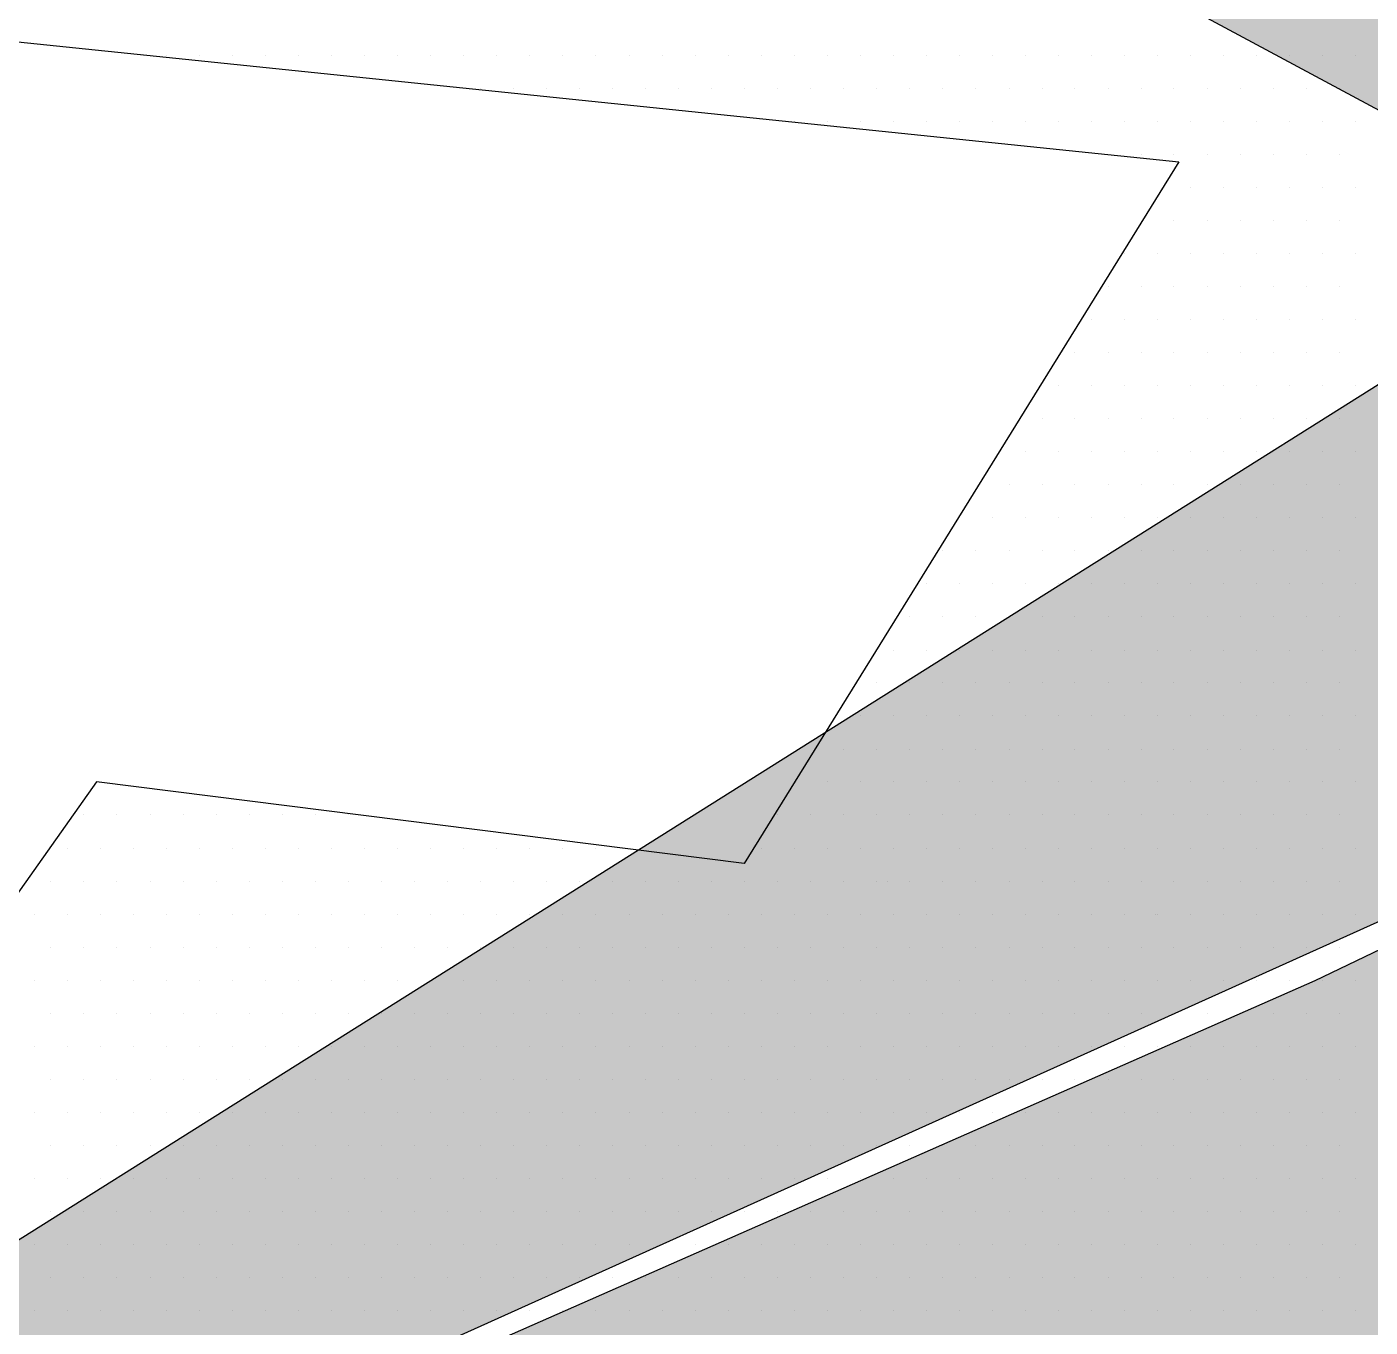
# Model space of a CAD drawing. Header units: metres. Extents: x 9606 to 9900, y 4805 to 4952.
# Drawn here: x 9831.277 to 9831.7246, y 4845.7282 to 4846.1614 of the extents above; entities that cross this region are included whole.
import ezdxf

# ---------------------------------------------------------------- set-up
doc = ezdxf.new("R2010")
doc.units = ezdxf.units.M
doc.header["$LTSCALE"] = 2
doc.linetypes.add('CACHEX2', pattern=[0.75, 0.5, -0.25])
for name, color, linetype in [('CARTOUCHE', 7, 'Continuous'), ('LOGO', 4, 'Continuous'), ('rosace', 7, 'Continuous')]:
    doc.layers.add(name, color=color, linetype=linetype)

# ---------------------------------------------------------------- blocks, each defined once
blk = doc.blocks.new('A$C715108E3')
at = {"layer": 'LOGO', "color": 131}
for p, q in [((-16.4961, -11.7722), (-16.4961, -11.7722)), ((-16.4416, -11.7722), (-16.4416, -11.7722)), ((-16.3496, -11.7722), (-16.3496, -11.7722)), ((-16.2577, -11.7722), (-16.2577, -11.7722)), ((-16.1666, -11.7722), (-16.1666, -11.7722)), ((-16.0744, -11.7722), (-16.0744, -11.7722)), ((-15.9828, -11.7722), (-15.9828, -11.7722)), ((-15.8915, -11.7722), (-15.8915, -11.7722)), ((-15.7995, -11.7722), (-15.7995, -11.7722)), ((-15.7075, -11.7722), (-15.7075, -11.7722)), ((-15.6162, -11.7722), (-15.6162, -11.7722)), ((-15.5246, -11.7722), (-15.5246, -11.7722)), ((-15.4325, -11.7722), (-15.4325, -11.7722)), ((-15.3409, -11.7722), (-15.3409, -11.7722)), ((-15.2491, -11.7722), (-15.2491, -11.7722)), ((-15.1572, -11.7722), (-15.1572, -11.7722)), ((-15.0652, -11.7722), (-15.0652, -11.7722)), ((-14.9739, -11.7722), (-14.9739, -11.7722)), ((-14.8819, -11.7722), (-14.8819, -11.7722)), ((-14.7903, -11.7722), (-14.7903, -11.7722)), ((-14.6988, -11.7722), (-14.6988, -11.7722)), ((-14.607, -11.7722), (-14.607, -11.7722)), ((-14.515, -11.7722), (-14.515, -11.7722)), ((-14.4237, -11.7722), (-14.4237, -11.7722)), ((-14.3319, -11.7722), (-14.3319, -11.7722)), ((-14.2398, -11.7722), (-14.2398, -11.7722)), ((-14.1478, -11.7722), (-14.1478, -11.7722)), ((-14.0567, -11.7722), (-14.0567, -11.7722)), ((-13.9649, -11.7722), (-13.9649, -11.7722)), ((-13.8729, -11.7722), (-13.8729, -11.7722)), ((-13.7816, -11.7722), (-13.7816, -11.7722)), ((-13.6896, -11.7722), (-13.6896, -11.7722)), ((-13.5976, -11.7722), (-13.5976, -11.7722)), ((-13.5063, -11.7722), (-13.5063, -11.7722)), ((-13.4143, -11.7722), (-13.4143, -11.7722)), ((-13.3223, -11.7722), (-13.3223, -11.7722)), ((-13.231, -11.7722), (-13.231, -11.7722)), ((-13.1392, -11.7722), (-13.1392, -11.7722)), ((-15.6087, -11.8636), (-15.6087, -11.8636)), ((-15.5699, -11.8636), (-15.5699, -11.8636)), ((-15.4786, -11.8636), (-15.4786, -11.8636)), ((-15.3866, -11.8636), (-15.3866, -11.8636)), ((-15.2948, -11.8636), (-15.2948, -11.8636)), ((-15.203, -11.8636), (-15.203, -11.8636)), ((-15.1117, -11.8636), (-15.1117, -11.8636)), ((-15.0197, -11.8636), (-15.0197, -11.8636)), ((-14.9278, -11.8636), (-14.9278, -11.8636)), ((-14.8364, -11.8636), (-14.8364, -11.8636)), ((-14.7445, -11.8636), (-14.7445, -11.8636)), ((-14.6527, -11.8636), (-14.6527, -11.8636)), ((-14.5613, -11.8636), (-14.5613, -11.8636)), ((-14.4694, -11.8636), (-14.4694, -11.8636)), ((-14.3774, -11.8636), (-14.3774, -11.8636)), ((-14.2861, -11.8636), (-14.2861, -11.8636)), ((-14.1941, -11.8636), (-14.1941, -11.8636)), ((-14.1021, -11.8636), (-14.1021, -11.8636)), ((-14.0103, -11.8636), (-14.0103, -11.8636)), ((-13.9192, -11.8636), (-13.9192, -11.8636)), ((-13.827, -11.8636), (-13.827, -11.8636)), ((-13.7351, -11.8636), (-13.7351, -11.8636)), ((-13.6441, -11.8636), (-13.6441, -11.8636)), ((-13.552, -11.8636), (-13.552, -11.8636)), ((-13.46, -11.8636), (-13.46, -11.8636)), ((-13.3687, -11.8636), (-13.3687, -11.8636)), ((-13.2767, -11.8636), (-13.2767, -11.8636)), ((-13.1851, -11.8636), (-13.1851, -11.8636)), ((-14.7211, -11.9551), (-14.7211, -11.9551)), ((-14.6988, -11.9551), (-14.6988, -11.9551)), ((-14.607, -11.9551), (-14.607, -11.9551)), ((-14.515, -11.9551), (-14.515, -11.9551)), ((-14.4237, -11.9551), (-14.4237, -11.9551)), ((-14.3319, -11.9551), (-14.3319, -11.9551)), ((-14.2398, -11.9551), (-14.2398, -11.9551)), ((-14.1478, -11.9551), (-14.1478, -11.9551)), ((-14.0567, -11.9551), (-14.0567, -11.9551)), ((-13.9649, -11.9551), (-13.9649, -11.9551)), ((-13.8729, -11.9551), (-13.8729, -11.9551)), ((-13.7816, -11.9551), (-13.7816, -11.9551)), ((-13.6896, -11.9551), (-13.6896, -11.9551)), ((-13.5976, -11.9551), (-13.5976, -11.9551)), ((-13.5063, -11.9551), (-13.5063, -11.9551)), ((-13.4143, -11.9551), (-13.4143, -11.9551)), ((-13.3223, -11.9551), (-13.3223, -11.9551)), ((-13.231, -11.9551), (-13.231, -11.9551)), ((-13.1392, -11.9551), (-13.1392, -11.9551)), ((-13.8341, -12.0473), (-13.8341, -12.0473)), ((-13.827, -12.0473), (-13.827, -12.0473)), ((-13.7351, -12.0473), (-13.7351, -12.0473)), ((-13.6441, -12.0473), (-13.6441, -12.0473)), ((-13.552, -12.0473), (-13.552, -12.0473)), ((-13.46, -12.0473), (-13.46, -12.0473)), ((-13.3687, -12.0473), (-13.3687, -12.0473)), ((-13.2767, -12.0473), (-13.2767, -12.0473)), ((-13.1851, -12.0473), (-13.1851, -12.0473)), ((-13.6742, -12.1388), (-13.6742, -12.1388)), ((-13.5976, -12.1388), (-13.5976, -12.1388)), ((-13.5063, -12.1388), (-13.5063, -12.1388)), ((-13.4143, -12.1388), (-13.4143, -12.1388)), ((-13.3223, -12.1388), (-13.3223, -12.1388)), ((-13.231, -12.1388), (-13.231, -12.1388)), ((-13.1392, -12.1388), (-13.1392, -12.1388)), ((-13.7308, -12.23), (-13.7308, -12.23)), ((-13.6441, -12.23), (-13.6441, -12.23)), ((-13.552, -12.23), (-13.552, -12.23)), ((-13.46, -12.23), (-13.46, -12.23)), ((-13.3687, -12.23), (-13.3687, -12.23)), ((-13.2767, -12.23), (-13.2767, -12.23)), ((-13.1851, -12.23), (-13.1851, -12.23)), ((-13.788, -12.3224), (-13.788, -12.3224)), ((-13.7816, -12.3224), (-13.7816, -12.3224)), ((-13.6896, -12.3224), (-13.6896, -12.3224)), ((-13.5976, -12.3224), (-13.5976, -12.3224)), ((-13.5063, -12.3224), (-13.5063, -12.3224)), ((-13.4143, -12.3224), (-13.4143, -12.3224)), ((-13.3223, -12.3224), (-13.3223, -12.3224)), ((-13.231, -12.3224), (-13.231, -12.3224)), ((-13.1392, -12.3224), (-13.1392, -12.3224)), ((-13.8446, -12.4139), (-13.8446, -12.4139)), ((-13.827, -12.4139), (-13.827, -12.4139)), ((-13.7351, -12.4139), (-13.7351, -12.4139)), ((-13.6441, -12.4139), (-13.6441, -12.4139)), ((-13.552, -12.4139), (-13.552, -12.4139)), ((-13.46, -12.4139), (-13.46, -12.4139)), ((-13.3687, -12.4139), (-13.3687, -12.4139)), ((-13.2767, -12.4139), (-13.2767, -12.4139)), ((-13.1851, -12.4139), (-13.1851, -12.4139)), ((-13.9016, -12.5053), (-13.9016, -12.5053)), ((-13.8729, -12.5053), (-13.8729, -12.5053)), ((-13.7816, -12.5053), (-13.7816, -12.5053)), ((-13.6896, -12.5053), (-13.6896, -12.5053)), ((-13.5976, -12.5053), (-13.5976, -12.5053)), ((-13.5063, -12.5053), (-13.5063, -12.5053)), ((-13.4143, -12.5053), (-13.4143, -12.5053)), ((-13.3223, -12.5053), (-13.3223, -12.5053)), ((-13.231, -12.5053), (-13.231, -12.5053)), ((-13.1392, -12.5053), (-13.1392, -12.5053)), ((-13.9582, -12.5977), (-13.9582, -12.5977)), ((-13.9192, -12.5977), (-13.9192, -12.5977)), ((-13.827, -12.5977), (-13.827, -12.5977)), ((-13.7351, -12.5977), (-13.7351, -12.5977)), ((-13.6441, -12.5977), (-13.6441, -12.5977)), ((-13.552, -12.5977), (-13.552, -12.5977)), ((-13.46, -12.5977), (-13.46, -12.5977)), ((-13.3687, -12.5977), (-13.3687, -12.5977)), ((-13.2767, -12.5977), (-13.2767, -12.5977)), ((-13.1851, -12.5977), (-13.1851, -12.5977)), ((-14.0153, -12.6892), (-14.0153, -12.6892)), ((-13.9649, -12.6892), (-13.9649, -12.6892)), ((-13.8729, -12.6892), (-13.8729, -12.6892)), ((-13.7816, -12.6892), (-13.7816, -12.6892)), ((-13.6896, -12.6892), (-13.6896, -12.6892)), ((-13.5976, -12.6892), (-13.5976, -12.6892)), ((-13.5063, -12.6892), (-13.5063, -12.6892)), ((-13.4143, -12.6892), (-13.4143, -12.6892)), ((-13.3223, -12.6892), (-13.3223, -12.6892)), ((-13.231, -12.6892), (-13.231, -12.6892)), ((-13.1392, -12.6892), (-13.1392, -12.6892)), ((-14.0717, -12.7805), (-14.0717, -12.7805)), ((-14.0103, -12.7805), (-14.0103, -12.7805)), ((-13.9192, -12.7805), (-13.9192, -12.7805)), ((-13.827, -12.7805), (-13.827, -12.7805)), ((-13.7351, -12.7805), (-13.7351, -12.7805)), ((-13.6441, -12.7805), (-13.6441, -12.7805)), ((-13.552, -12.7805), (-13.552, -12.7805)), ((-13.46, -12.7805), (-13.46, -12.7805)), ((-13.3687, -12.7805), (-13.3687, -12.7805)), ((-13.2767, -12.7805), (-13.2767, -12.7805)), ((-13.1851, -12.7805), (-13.1851, -12.7805)), ((-14.1291, -12.8729), (-14.1291, -12.8729)), ((-14.0567, -12.8729), (-14.0567, -12.8729)), ((-13.9649, -12.8729), (-13.9649, -12.8729)), ((-13.8729, -12.8729), (-13.8729, -12.8729)), ((-13.7816, -12.8729), (-13.7816, -12.8729)), ((-13.6896, -12.8729), (-13.6896, -12.8729)), ((-13.5976, -12.8729), (-13.5976, -12.8729)), ((-13.5063, -12.8729), (-13.5063, -12.8729)), ((-13.4143, -12.8729), (-13.4143, -12.8729)), ((-13.3223, -12.8729), (-13.3223, -12.8729)), ((-13.231, -12.8729), (-13.231, -12.8729)), ((-13.1392, -12.8729), (-13.1392, -12.8729)), ((-14.1855, -12.9639), (-14.1855, -12.9639)), ((-14.1021, -12.9639), (-14.1021, -12.9639)), ((-14.0103, -12.9639), (-14.0103, -12.9639)), ((-13.9192, -12.9639), (-13.9192, -12.9639)), ((-13.827, -12.9639), (-13.827, -12.9639)), ((-13.7351, -12.9639), (-13.7351, -12.9639)), ((-13.6441, -12.9639), (-13.6441, -12.9639)), ((-13.552, -12.9639), (-13.552, -12.9639)), ((-13.46, -12.9639), (-13.46, -12.9639)), ((-13.3687, -12.9639), (-13.3687, -12.9639)), ((-13.2767, -12.9639), (-13.2767, -12.9639)), ((-13.1851, -12.9639), (-13.1851, -12.9639)), ((-14.2427, -13.0556), (-14.2427, -13.0556)), ((-14.2398, -13.0556), (-14.2398, -13.0556)), ((-14.1478, -13.0556), (-14.1478, -13.0556)), ((-14.0567, -13.0556), (-14.0567, -13.0556)), ((-13.9649, -13.0556), (-13.9649, -13.0556)), ((-13.8729, -13.0556), (-13.8729, -13.0556)), ((-13.7816, -13.0556), (-13.7816, -13.0556)), ((-13.6896, -13.0556), (-13.6896, -13.0556)), ((-13.5976, -13.0556), (-13.5976, -13.0556)), ((-13.5063, -13.0556), (-13.5063, -13.0556)), ((-13.4143, -13.0556), (-13.4143, -13.0556)), ((-13.3223, -13.0556), (-13.3223, -13.0556)), ((-13.231, -13.0556), (-13.231, -13.0556)), ((-13.1392, -13.0556), (-13.1392, -13.0556)), ((-14.2996, -13.1478), (-14.2996, -13.1478)), ((-14.2861, -13.1478), (-14.2861, -13.1478)), ((-14.1941, -13.1478), (-14.1941, -13.1478)), ((-14.1021, -13.1478), (-14.1021, -13.1478)), ((-14.0103, -13.1478), (-14.0103, -13.1478)), ((-13.9192, -13.1478), (-13.9192, -13.1478)), ((-13.827, -13.1478), (-13.827, -13.1478)), ((-13.7351, -13.1478), (-13.7351, -13.1478)), ((-13.6441, -13.1478), (-13.6441, -13.1478)), ((-13.552, -13.1478), (-13.552, -13.1478)), ((-13.46, -13.1478), (-13.46, -13.1478)), ((-13.3687, -13.1478), (-13.3687, -13.1478)), ((-13.2767, -13.1478), (-13.2767, -13.1478)), ((-13.1851, -13.1478), (-13.1851, -13.1478)), ((-14.3562, -13.2392), (-14.3562, -13.2392)), ((-14.3319, -13.2392), (-14.3319, -13.2392)), ((-14.2398, -13.2392), (-14.2398, -13.2392)), ((-14.1478, -13.2392), (-14.1478, -13.2392)), ((-14.0567, -13.2392), (-14.0567, -13.2392)), ((-13.9649, -13.2392), (-13.9649, -13.2392)), ((-13.8729, -13.2392), (-13.8729, -13.2392)), ((-13.7816, -13.2392), (-13.7816, -13.2392)), ((-13.6896, -13.2392), (-13.6896, -13.2392)), ((-13.5976, -13.2392), (-13.5976, -13.2392)), ((-13.5063, -13.2392), (-13.5063, -13.2392)), ((-13.4143, -13.2392), (-13.4143, -13.2392)), ((-13.3223, -13.2392), (-13.3223, -13.2392)), ((-13.231, -13.2392), (-13.231, -13.2392)), ((-13.1392, -13.2392), (-13.1392, -13.2392)), ((-14.4132, -13.3309), (-14.4132, -13.3309)), ((-14.3774, -13.3309), (-14.3774, -13.3309)), ((-14.2861, -13.3309), (-14.2861, -13.3309)), ((-14.1941, -13.3309), (-14.1941, -13.3309)), ((-14.1021, -13.3309), (-14.1021, -13.3309)), ((-14.0103, -13.3309), (-14.0103, -13.3309)), ((-13.9192, -13.3309), (-13.9192, -13.3309)), ((-13.827, -13.3309), (-13.827, -13.3309)), ((-13.7351, -13.3309), (-13.7351, -13.3309)), ((-13.6441, -13.3309), (-13.6441, -13.3309)), ((-13.552, -13.3309), (-13.552, -13.3309)), ((-13.46, -13.3309), (-13.46, -13.3309)), ((-13.3687, -13.3309), (-13.3687, -13.3309)), ((-13.2767, -13.3309), (-13.2767, -13.3309)), ((-13.1851, -13.3309), (-13.1851, -13.3309)), ((-14.4698, -13.4233), (-14.4698, -13.4233)), ((-14.4237, -13.4233), (-14.4237, -13.4233)), ((-14.3319, -13.4233), (-14.3319, -13.4233)), ((-14.2398, -13.4233), (-14.2398, -13.4233)), ((-14.1478, -13.4233), (-14.1478, -13.4233)), ((-14.0567, -13.4233), (-14.0567, -13.4233)), ((-13.9649, -13.4233), (-13.9649, -13.4233)), ((-13.8729, -13.4233), (-13.8729, -13.4233)), ((-13.7816, -13.4233), (-13.7816, -13.4233)), ((-13.6896, -13.4233), (-13.6896, -13.4233)), ((-13.5976, -13.4233), (-13.5976, -13.4233)), ((-13.5063, -13.4233), (-13.5063, -13.4233)), ((-13.4143, -13.4233), (-13.4143, -13.4233)), ((-13.3223, -13.4233), (-13.3223, -13.4233)), ((-13.231, -13.4233), (-13.231, -13.4233)), ((-13.1392, -13.4233), (-13.1392, -13.4233)), ((-14.5268, -13.5146), (-14.5268, -13.5146)), ((-14.4694, -13.5146), (-14.4694, -13.5146)), ((-14.3774, -13.5146), (-14.3774, -13.5146)), ((-14.2861, -13.5146), (-14.2861, -13.5146)), ((-14.1941, -13.5146), (-14.1941, -13.5146)), ((-14.1021, -13.5146), (-14.1021, -13.5146)), ((-14.0103, -13.5146), (-14.0103, -13.5146)), ((-13.9192, -13.5146), (-13.9192, -13.5146)), ((-13.827, -13.5146), (-13.827, -13.5146)), ((-13.7351, -13.5146), (-13.7351, -13.5146)), ((-13.6441, -13.5146), (-13.6441, -13.5146)), ((-13.552, -13.5146), (-13.552, -13.5146)), ((-13.46, -13.5146), (-13.46, -13.5146)), ((-13.3687, -13.5146), (-13.3687, -13.5146)), ((-13.2767, -13.5146), (-13.2767, -13.5146)), ((-13.1851, -13.5146), (-13.1851, -13.5146)), ((-14.5836, -13.6058), (-14.5836, -13.6058)), ((-14.515, -13.6058), (-14.515, -13.6058)), ((-14.4237, -13.6058), (-14.4237, -13.6058)), ((-14.3319, -13.6058), (-14.3319, -13.6058)), ((-14.2398, -13.6058), (-14.2398, -13.6058)), ((-14.1478, -13.6058), (-14.1478, -13.6058)), ((-14.0567, -13.6058), (-14.0567, -13.6058)), ((-13.9649, -13.6058), (-13.9649, -13.6058)), ((-13.8729, -13.6058), (-13.8729, -13.6058)), ((-13.7816, -13.6058), (-13.7816, -13.6058)), ((-13.6896, -13.6058), (-13.6896, -13.6058)), ((-13.5976, -13.6058), (-13.5976, -13.6058)), ((-13.5063, -13.6058), (-13.5063, -13.6058)), ((-13.4143, -13.6058), (-13.4143, -13.6058)), ((-13.3223, -13.6058), (-13.3223, -13.6058)), ((-13.231, -13.6058), (-13.231, -13.6058)), ((-13.1392, -13.6058), (-13.1392, -13.6058)), ((-14.6407, -13.6984), (-14.6407, -13.6984)), ((-14.5613, -13.6984), (-14.5613, -13.6984)), ((-14.4694, -13.6984), (-14.4694, -13.6984)), ((-14.3774, -13.6984), (-14.3774, -13.6984)), ((-14.2861, -13.6984), (-14.2861, -13.6984)), ((-14.1941, -13.6984), (-14.1941, -13.6984)), ((-14.1021, -13.6984), (-14.1021, -13.6984)), ((-14.0103, -13.6984), (-14.0103, -13.6984)), ((-13.9192, -13.6984), (-13.9192, -13.6984)), ((-13.827, -13.6984), (-13.827, -13.6984)), ((-13.7351, -13.6984), (-13.7351, -13.6984)), ((-13.6441, -13.6984), (-13.6441, -13.6984)), ((-13.552, -13.6984), (-13.552, -13.6984)), ((-13.46, -13.6984), (-13.46, -13.6984)), ((-13.3687, -13.6984), (-13.3687, -13.6984)), ((-13.2767, -13.6984), (-13.2767, -13.6984)), ((-13.1851, -13.6984), (-13.1851, -13.6984)), ((-14.6971, -13.7897), (-14.6971, -13.7897)), ((-14.607, -13.7897), (-14.607, -13.7897)), ((-14.515, -13.7897), (-14.515, -13.7897)), ((-14.4237, -13.7897), (-14.4237, -13.7897)), ((-14.3319, -13.7897), (-14.3319, -13.7897)), ((-14.2398, -13.7897), (-14.2398, -13.7897)), ((-14.1478, -13.7897), (-14.1478, -13.7897)), ((-14.0567, -13.7897), (-14.0567, -13.7897)), ((-13.9649, -13.7897), (-13.9649, -13.7897)), ((-13.8729, -13.7897), (-13.8729, -13.7897)), ((-13.7816, -13.7897), (-13.7816, -13.7897)), ((-13.6896, -13.7897), (-13.6896, -13.7897)), ((-13.5976, -13.7897), (-13.5976, -13.7897)), ((-13.5063, -13.7897), (-13.5063, -13.7897)), ((-13.4143, -13.7897), (-13.4143, -13.7897)), ((-13.3223, -13.7897), (-13.3223, -13.7897)), ((-13.231, -13.7897), (-13.231, -13.7897)), ((-13.1392, -13.7897), (-13.1392, -13.7897)), ((-16.7004, -13.8809), (-16.7004, -13.8809)), ((-16.6712, -13.8809), (-16.6712, -13.8809)), ((-16.5793, -13.8809), (-16.5793, -13.8809)), ((-16.4873, -13.8809), (-16.4873, -13.8809)), ((-16.3953, -13.8809), (-16.3953, -13.8809)), ((-16.304, -13.8809), (-16.304, -13.8809)), ((-16.212, -13.8809), (-16.212, -13.8809)), ((-16.1203, -13.8809), (-16.1203, -13.8809)), ((-16.0287, -13.8809), (-16.0287, -13.8809)), ((-15.9369, -13.8809), (-15.9369, -13.8809)), ((-14.7543, -13.8809), (-14.7543, -13.8809)), ((-14.7445, -13.8809), (-14.7445, -13.8809)), ((-14.6527, -13.8809), (-14.6527, -13.8809)), ((-14.5613, -13.8809), (-14.5613, -13.8809)), ((-14.4694, -13.8809), (-14.4694, -13.8809)), ((-14.3774, -13.8809), (-14.3774, -13.8809)), ((-14.2861, -13.8809), (-14.2861, -13.8809)), ((-14.1941, -13.8809), (-14.1941, -13.8809)), ((-14.1021, -13.8809), (-14.1021, -13.8809)), ((-14.0103, -13.8809), (-14.0103, -13.8809)), ((-13.9192, -13.8809), (-13.9192, -13.8809)), ((-13.827, -13.8809), (-13.827, -13.8809)), ((-13.7351, -13.8809), (-13.7351, -13.8809)), ((-13.6441, -13.8809), (-13.6441, -13.8809)), ((-13.552, -13.8809), (-13.552, -13.8809)), ((-13.46, -13.8809), (-13.46, -13.8809)), ((-13.3687, -13.8809), (-13.3687, -13.8809)), ((-13.2767, -13.8809), (-13.2767, -13.8809)), ((-13.1851, -13.8809), (-13.1851, -13.8809)), ((-16.7658, -13.9735), (-16.7658, -13.9735)), ((-16.7169, -13.9735), (-16.7169, -13.9735)), ((-16.6249, -13.9735), (-16.6249, -13.9735)), ((-16.5336, -13.9735), (-16.5336, -13.9735)), ((-16.4418, -13.9735), (-16.4418, -13.9735)), ((-16.3497, -13.9735), (-16.3497, -13.9735)), ((-16.2577, -13.9735), (-16.2577, -13.9735)), ((-16.1666, -13.9735), (-16.1666, -13.9735)), ((-16.0744, -13.9735), (-16.0744, -13.9735)), ((-15.9828, -13.9735), (-15.9828, -13.9735)), ((-15.8915, -13.9735), (-15.8915, -13.9735)), ((-15.7995, -13.9735), (-15.7995, -13.9735)), ((-15.7075, -13.9735), (-15.7075, -13.9735)), ((-15.616, -13.9735), (-15.616, -13.9735)), ((-15.5242, -13.9735), (-15.5242, -13.9735)), ((-15.4324, -13.9735), (-15.4324, -13.9735)), ((-15.3409, -13.9735), (-15.3409, -13.9735)), ((-15.2491, -13.9735), (-15.2491, -13.9735)), ((-14.8107, -13.9735), (-14.8107, -13.9735)), ((-14.7903, -13.9735), (-14.7903, -13.9735)), ((-14.6988, -13.9735), (-14.6988, -13.9735)), ((-14.607, -13.9735), (-14.607, -13.9735)), ((-14.515, -13.9735), (-14.515, -13.9735)), ((-14.4237, -13.9735), (-14.4237, -13.9735)), ((-14.3319, -13.9735), (-14.3319, -13.9735)), ((-14.2398, -13.9735), (-14.2398, -13.9735)), ((-14.1478, -13.9735), (-14.1478, -13.9735)), ((-14.0567, -13.9735), (-14.0567, -13.9735)), ((-13.9649, -13.9735), (-13.9649, -13.9735)), ((-13.8729, -13.9735), (-13.8729, -13.9735)), ((-13.7816, -13.9735), (-13.7816, -13.9735)), ((-13.6896, -13.9735), (-13.6896, -13.9735)), ((-13.5976, -13.9735), (-13.5976, -13.9735)), ((-13.5063, -13.9735), (-13.5063, -13.9735)), ((-13.4143, -13.9735), (-13.4143, -13.9735)), ((-13.3223, -13.9735), (-13.3223, -13.9735)), ((-13.231, -13.9735), (-13.231, -13.9735)), ((-13.1392, -13.9735), (-13.1392, -13.9735)), ((-16.7626, -14.0648), (-16.7626, -14.0648)), ((-16.6712, -14.0648), (-16.6712, -14.0648)), ((-16.5793, -14.0648), (-16.5793, -14.0648)), ((-16.4873, -14.0648), (-16.4873, -14.0648)), ((-16.3953, -14.0648), (-16.3953, -14.0648)), ((-16.304, -14.0648), (-16.304, -14.0648)), ((-16.212, -14.0648), (-16.212, -14.0648)), ((-16.1203, -14.0648), (-16.1203, -14.0648)), ((-16.0287, -14.0648), (-16.0287, -14.0648)), ((-15.9369, -14.0648), (-15.9369, -14.0648)), ((-15.845, -14.0648), (-15.845, -14.0648)), ((-15.754, -14.0648), (-15.754, -14.0648)), ((-15.6619, -14.0648), (-15.6619, -14.0648)), ((-15.5699, -14.0648), (-15.5699, -14.0648)), ((-15.4786, -14.0648), (-15.4786, -14.0648)), ((-15.3866, -14.0648), (-15.3866, -14.0648)), ((-15.2948, -14.0648), (-15.2948, -14.0648)), ((-15.203, -14.0648), (-15.203, -14.0648)), ((-15.1117, -14.0648), (-15.1117, -14.0648)), ((-15.0197, -14.0648), (-15.0197, -14.0648)), ((-14.9278, -14.0648), (-14.9278, -14.0648)), ((-14.8364, -14.0648), (-14.8364, -14.0648)), ((-14.7444, -14.0648), (-14.7444, -14.0648)), ((-14.6527, -14.0648), (-14.6527, -14.0648)), ((-14.5611, -14.0648), (-14.5611, -14.0648)), ((-14.4694, -14.0648), (-14.4694, -14.0648)), ((-14.4406, -14.065), (-14.4406, -14.065)), ((-14.3774, -14.065), (-14.3774, -14.065)), ((-14.2861, -14.065), (-14.2861, -14.065)), ((-14.1941, -14.065), (-14.1941, -14.065)), ((-14.1021, -14.065), (-14.1021, -14.065)), ((-14.0103, -14.065), (-14.0103, -14.065)), ((-13.9192, -14.065), (-13.9192, -14.065)), ((-13.827, -14.065), (-13.827, -14.065)), ((-13.7351, -14.065), (-13.7351, -14.065)), ((-13.6441, -14.065), (-13.6441, -14.065)), ((-13.552, -14.065), (-13.552, -14.065)), ((-13.46, -14.065), (-13.46, -14.065)), ((-13.3687, -14.065), (-13.3687, -14.065)), ((-13.2767, -14.065), (-13.2767, -14.065)), ((-13.1851, -14.065), (-13.1851, -14.065)), ((-16.8087, -14.1574), (-16.8087, -14.1574)), ((-16.7169, -14.1574), (-16.7169, -14.1574)), ((-16.6249, -14.1574), (-16.6249, -14.1574)), ((-16.5336, -14.1574), (-16.5336, -14.1574)), ((-16.4418, -14.1574), (-16.4418, -14.1574)), ((-16.3497, -14.1574), (-16.3497, -14.1574)), ((-16.2577, -14.1574), (-16.2577, -14.1574)), ((-16.1666, -14.1574), (-16.1666, -14.1574)), ((-16.0744, -14.1574), (-16.0744, -14.1574)), ((-15.9828, -14.1574), (-15.9828, -14.1574)), ((-15.8915, -14.1574), (-15.8915, -14.1574)), ((-15.7995, -14.1574), (-15.7995, -14.1574)), ((-15.7075, -14.1574), (-15.7075, -14.1574)), ((-15.616, -14.1574), (-15.616, -14.1574)), ((-15.5242, -14.1574), (-15.5242, -14.1574)), ((-15.4324, -14.1574), (-15.4324, -14.1574)), ((-15.3409, -14.1574), (-15.3409, -14.1574)), ((-15.2491, -14.1574), (-15.2491, -14.1574)), ((-15.1572, -14.1574), (-15.1572, -14.1574)), ((-15.0652, -14.1574), (-15.0652, -14.1574)), ((-14.9739, -14.1574), (-14.9739, -14.1574)), ((-14.8819, -14.1574), (-14.8819, -14.1574)), ((-14.7903, -14.1574), (-14.7903, -14.1574)), ((-14.6988, -14.1574), (-14.6988, -14.1574)), ((-14.607, -14.1574), (-14.607, -14.1574)), ((-14.5152, -14.1574), (-14.5152, -14.1574)), ((-14.4237, -14.1574), (-14.4237, -14.1574)), ((-14.3319, -14.1574), (-14.3319, -14.1574)), ((-14.2398, -14.1574), (-14.2398, -14.1574)), ((-14.1478, -14.1574), (-14.1478, -14.1574)), ((-14.0566, -14.1574), (-14.0566, -14.1574)), ((-13.9645, -14.1574), (-13.9645, -14.1574)), ((-13.8727, -14.1574), (-13.8727, -14.1574)), ((-13.7812, -14.1574), (-13.7812, -14.1574)), ((-13.695, -14.1574), (-13.695, -14.1574)), ((-13.6896, -14.1574), (-13.6896, -14.1574)), ((-13.5976, -14.1574), (-13.5976, -14.1574)), ((-13.5063, -14.1574), (-13.5063, -14.1574)), ((-13.4143, -14.1574), (-13.4143, -14.1574)), ((-13.3223, -14.1574), (-13.3223, -14.1574)), ((-13.231, -14.1574), (-13.231, -14.1574)), ((-13.1392, -14.1574), (-13.1392, -14.1574)), ((-16.7626, -14.2488), (-16.7626, -14.2488)), ((-16.6712, -14.2488), (-16.6712, -14.2488)), ((-16.5793, -14.2488), (-16.5793, -14.2488)), ((-16.4873, -14.2488), (-16.4873, -14.2488)), ((-16.3953, -14.2488), (-16.3953, -14.2488)), ((-16.304, -14.2488), (-16.304, -14.2488)), ((-16.212, -14.2488), (-16.212, -14.2488)), ((-16.1203, -14.2488), (-16.1203, -14.2488)), ((-16.0287, -14.2488), (-16.0287, -14.2488)), ((-15.9369, -14.2488), (-15.9369, -14.2488)), ((-15.845, -14.2488), (-15.845, -14.2488)), ((-15.754, -14.2488), (-15.754, -14.2488)), ((-15.6619, -14.2488), (-15.6619, -14.2488)), ((-15.5699, -14.2488), (-15.5699, -14.2488)), ((-15.4786, -14.2488), (-15.4786, -14.2488)), ((-15.3866, -14.2488), (-15.3866, -14.2488)), ((-15.2948, -14.2488), (-15.2948, -14.2488)), ((-15.203, -14.2488), (-15.203, -14.2488)), ((-15.1117, -14.2488), (-15.1117, -14.2488)), ((-15.0197, -14.2488), (-15.0197, -14.2488)), ((-14.9278, -14.2488), (-14.9278, -14.2488)), ((-14.8364, -14.2488), (-14.8364, -14.2488)), ((-14.7444, -14.2488), (-14.7444, -14.2488)), ((-14.6527, -14.2488), (-14.6527, -14.2488)), ((-14.5611, -14.2488), (-14.5611, -14.2488)), ((-14.4694, -14.2488), (-14.4694, -14.2488)), ((-14.3774, -14.2488), (-14.3774, -14.2488)), ((-14.2861, -14.2488), (-14.2861, -14.2488)), ((-14.1941, -14.2488), (-14.1941, -14.2488)), ((-14.1021, -14.2488), (-14.1021, -14.2488)), ((-14.0103, -14.2488), (-14.0103, -14.2488)), ((-13.9192, -14.2488), (-13.9192, -14.2488)), ((-13.827, -14.2488), (-13.827, -14.2488)), ((-13.7351, -14.2488), (-13.7351, -14.2488)), ((-13.6441, -14.2488), (-13.6441, -14.2488)), ((-13.552, -14.2488), (-13.552, -14.2488)), ((-13.46, -14.2488), (-13.46, -14.2488)), ((-13.3686, -14.2488), (-13.3686, -14.2488)), ((-13.2767, -14.2488), (-13.2767, -14.2488)), ((-13.1849, -14.2488), (-13.1849, -14.2488)), ((-16.8087, -14.3401), (-16.8087, -14.3401)), ((-16.7169, -14.3401), (-16.7169, -14.3401)), ((-16.6249, -14.3401), (-16.6249, -14.3401)), ((-16.5336, -14.3401), (-16.5336, -14.3401)), ((-16.4418, -14.3401), (-16.4418, -14.3401)), ((-16.3497, -14.3401), (-16.3497, -14.3401)), ((-16.2577, -14.3401), (-16.2577, -14.3401)), ((-16.1666, -14.3401), (-16.1666, -14.3401)), ((-16.0744, -14.3401), (-16.0744, -14.3401)), ((-15.9828, -14.3401), (-15.9828, -14.3401)), ((-15.8915, -14.3401), (-15.8915, -14.3401)), ((-15.7995, -14.3401), (-15.7995, -14.3401)), ((-15.7075, -14.3401), (-15.7075, -14.3401)), ((-15.616, -14.3401), (-15.616, -14.3401)), ((-15.5242, -14.3401), (-15.5242, -14.3401)), ((-15.4324, -14.3401), (-15.4324, -14.3401)), ((-15.3409, -14.3401), (-15.3409, -14.3401)), ((-15.2491, -14.3401), (-15.2491, -14.3401)), ((-15.1572, -14.3401), (-15.1572, -14.3401)), ((-15.0652, -14.3401), (-15.0652, -14.3401)), ((-14.9739, -14.3401), (-14.9739, -14.3401)), ((-14.8819, -14.3401), (-14.8819, -14.3401)), ((-14.7903, -14.3401), (-14.7903, -14.3401)), ((-14.6988, -14.3401), (-14.6988, -14.3401)), ((-14.607, -14.3401), (-14.607, -14.3401)), ((-14.5152, -14.3401), (-14.5152, -14.3401)), ((-14.4237, -14.3401), (-14.4237, -14.3401)), ((-14.3319, -14.3401), (-14.3319, -14.3401)), ((-14.2398, -14.3401), (-14.2398, -14.3401)), ((-14.1478, -14.3401), (-14.1478, -14.3401)), ((-14.0566, -14.3401), (-14.0566, -14.3401)), ((-13.9645, -14.3401), (-13.9645, -14.3401)), ((-13.8727, -14.3401), (-13.8727, -14.3401)), ((-13.7812, -14.3401), (-13.7812, -14.3401)), ((-13.6894, -14.3401), (-13.6894, -14.3401)), ((-13.5976, -14.3401), (-13.5976, -14.3401)), ((-13.5063, -14.3401), (-13.5063, -14.3401)), ((-13.4143, -14.3401), (-13.4143, -14.3401)), ((-13.3223, -14.3401), (-13.3223, -14.3401)), ((-13.2312, -14.3401), (-13.2312, -14.3401)), ((-13.1392, -14.3401), (-13.1392, -14.3401)), ((-16.7626, -14.4325), (-16.7626, -14.4325)), ((-16.6712, -14.4325), (-16.6712, -14.4325)), ((-16.5793, -14.4325), (-16.5793, -14.4325)), ((-16.4873, -14.4325), (-16.4873, -14.4325)), ((-16.3953, -14.4325), (-16.3953, -14.4325)), ((-16.304, -14.4325), (-16.304, -14.4325)), ((-16.212, -14.4325), (-16.212, -14.4325)), ((-16.1203, -14.4325), (-16.1203, -14.4325)), ((-16.0287, -14.4325), (-16.0287, -14.4325)), ((-15.9369, -14.4325), (-15.9369, -14.4325)), ((-15.845, -14.4325), (-15.845, -14.4325)), ((-15.754, -14.4325), (-15.754, -14.4325)), ((-15.6619, -14.4325), (-15.6619, -14.4325)), ((-15.5699, -14.4325), (-15.5699, -14.4325)), ((-15.4786, -14.4325), (-15.4786, -14.4325)), ((-15.3866, -14.4325), (-15.3866, -14.4325)), ((-15.2948, -14.4325), (-15.2948, -14.4325)), ((-15.203, -14.4325), (-15.203, -14.4325)), ((-15.1117, -14.4325), (-15.1117, -14.4325)), ((-15.0197, -14.4325), (-15.0197, -14.4325)), ((-14.9278, -14.4325), (-14.9278, -14.4325)), ((-14.8364, -14.4325), (-14.8364, -14.4325)), ((-14.7444, -14.4325), (-14.7444, -14.4325)), ((-14.6527, -14.4325), (-14.6527, -14.4325)), ((-14.5611, -14.4325), (-14.5611, -14.4325)), ((-14.4694, -14.4325), (-14.4694, -14.4325)), ((-14.3774, -14.4325), (-14.3774, -14.4325)), ((-14.2861, -14.4325), (-14.2861, -14.4325)), ((-14.1941, -14.4325), (-14.1941, -14.4325)), ((-14.1021, -14.4325), (-14.1021, -14.4325)), ((-14.0103, -14.4325), (-14.0103, -14.4325)), ((-13.9192, -14.4325), (-13.9192, -14.4325)), ((-13.827, -14.4325), (-13.827, -14.4325)), ((-13.7351, -14.4325), (-13.7351, -14.4325)), ((-13.6441, -14.4325), (-13.6441, -14.4325)), ((-13.552, -14.4325), (-13.552, -14.4325)), ((-13.46, -14.4325), (-13.46, -14.4325)), ((-13.3686, -14.4325), (-13.3686, -14.4325)), ((-13.2767, -14.4325), (-13.2767, -14.4325)), ((-13.1849, -14.4325), (-13.1849, -14.4325)), ((-16.8087, -14.5238), (-16.8087, -14.5238)), ((-16.7169, -14.5238), (-16.7169, -14.5238)), ((-16.6249, -14.5238), (-16.6249, -14.5238)), ((-16.5336, -14.5238), (-16.5336, -14.5238)), ((-16.4418, -14.5238), (-16.4418, -14.5238)), ((-16.3497, -14.5238), (-16.3497, -14.5238)), ((-16.2577, -14.5238), (-16.2577, -14.5238)), ((-16.1666, -14.5238), (-16.1666, -14.5238)), ((-16.0744, -14.5238), (-16.0744, -14.5238)), ((-15.9828, -14.5238), (-15.9828, -14.5238)), ((-15.8915, -14.5238), (-15.8915, -14.5238)), ((-15.7995, -14.5238), (-15.7995, -14.5238)), ((-15.7075, -14.5238), (-15.7075, -14.5238)), ((-15.616, -14.5238), (-15.616, -14.5238)), ((-15.5242, -14.5238), (-15.5242, -14.5238)), ((-15.4324, -14.5238), (-15.4324, -14.5238)), ((-15.3409, -14.5238), (-15.3409, -14.5238)), ((-15.2491, -14.5238), (-15.2491, -14.5238)), ((-15.1572, -14.5238), (-15.1572, -14.5238)), ((-15.0652, -14.5238), (-15.0652, -14.5238)), ((-14.9739, -14.5238), (-14.9739, -14.5238)), ((-14.8819, -14.5238), (-14.8819, -14.5238)), ((-14.7903, -14.5238), (-14.7903, -14.5238)), ((-14.6988, -14.5238), (-14.6988, -14.5238)), ((-14.607, -14.5238), (-14.607, -14.5238)), ((-14.5152, -14.5238), (-14.5152, -14.5238)), ((-14.4237, -14.5238), (-14.4237, -14.5238)), ((-14.3319, -14.5238), (-14.3319, -14.5238)), ((-14.2398, -14.5238), (-14.2398, -14.5238)), ((-14.1478, -14.5238), (-14.1478, -14.5238)), ((-14.0566, -14.5238), (-14.0566, -14.5238)), ((-13.9645, -14.5238), (-13.9645, -14.5238)), ((-13.8727, -14.5238), (-13.8727, -14.5238)), ((-13.7812, -14.5238), (-13.7812, -14.5238)), ((-13.6894, -14.5238), (-13.6894, -14.5238)), ((-13.5976, -14.5238), (-13.5976, -14.5238)), ((-13.5063, -14.5238), (-13.5063, -14.5238)), ((-13.4143, -14.5238), (-13.4143, -14.5238)), ((-13.3223, -14.5238), (-13.3223, -14.5238)), ((-13.2312, -14.5238), (-13.2312, -14.5238)), ((-13.1392, -14.5238), (-13.1392, -14.5238)), ((-16.7626, -14.6152), (-16.7626, -14.6152)), ((-16.6712, -14.6152), (-16.6712, -14.6152)), ((-16.5793, -14.6152), (-16.5793, -14.6152)), ((-16.4873, -14.6152), (-16.4873, -14.6152)), ((-16.3953, -14.6152), (-16.3953, -14.6152)), ((-16.304, -14.6152), (-16.304, -14.6152)), ((-16.212, -14.6152), (-16.212, -14.6152)), ((-16.1203, -14.6152), (-16.1203, -14.6152)), ((-16.0287, -14.6152), (-16.0287, -14.6152)), ((-15.9369, -14.6152), (-15.9369, -14.6152)), ((-15.845, -14.6152), (-15.845, -14.6152)), ((-15.754, -14.6152), (-15.754, -14.6152)), ((-15.6619, -14.6152), (-15.6619, -14.6152)), ((-15.5699, -14.6152), (-15.5699, -14.6152)), ((-15.4786, -14.6152), (-15.4786, -14.6152)), ((-15.3866, -14.6152), (-15.3866, -14.6152)), ((-15.2948, -14.6152), (-15.2948, -14.6152)), ((-15.203, -14.6152), (-15.203, -14.6152)), ((-15.1117, -14.6152), (-15.1117, -14.6152)), ((-15.0197, -14.6152), (-15.0197, -14.6152)), ((-14.9278, -14.6152), (-14.9278, -14.6152)), ((-14.8364, -14.6152), (-14.8364, -14.6152)), ((-14.7444, -14.6152), (-14.7444, -14.6152)), ((-14.6527, -14.6152), (-14.6527, -14.6152)), ((-14.5611, -14.6152), (-14.5611, -14.6152)), ((-14.4694, -14.6152), (-14.4694, -14.6152)), ((-14.3774, -14.6152), (-14.3774, -14.6152)), ((-14.2861, -14.6152), (-14.2861, -14.6152)), ((-14.1941, -14.6152), (-14.1941, -14.6152)), ((-14.1021, -14.6152), (-14.1021, -14.6152)), ((-14.0103, -14.6152), (-14.0103, -14.6152)), ((-13.9192, -14.6152), (-13.9192, -14.6152)), ((-13.827, -14.6152), (-13.827, -14.6152)), ((-13.7351, -14.6152), (-13.7351, -14.6152)), ((-13.6441, -14.6152), (-13.6441, -14.6152)), ((-13.552, -14.6152), (-13.552, -14.6152)), ((-13.46, -14.6152), (-13.46, -14.6152)), ((-13.3686, -14.6152), (-13.3686, -14.6152)), ((-13.2767, -14.6152), (-13.2767, -14.6152)), ((-13.1849, -14.6152), (-13.1849, -14.6152)), ((-16.8087, -14.7076), (-16.8087, -14.7076)), ((-16.7169, -14.7076), (-16.7169, -14.7076)), ((-16.6249, -14.7076), (-16.6249, -14.7076)), ((-16.5336, -14.7076), (-16.5336, -14.7076)), ((-16.4418, -14.7076), (-16.4418, -14.7076)), ((-16.3497, -14.7076), (-16.3497, -14.7076)), ((-16.2577, -14.7076), (-16.2577, -14.7076)), ((-16.1666, -14.7076), (-16.1666, -14.7076)), ((-16.0744, -14.7076), (-16.0744, -14.7076)), ((-15.9828, -14.7076), (-15.9828, -14.7076)), ((-15.8915, -14.7076), (-15.8915, -14.7076)), ((-15.7995, -14.7076), (-15.7995, -14.7076)), ((-15.7075, -14.7076), (-15.7075, -14.7076)), ((-15.616, -14.7076), (-15.616, -14.7076)), ((-15.5242, -14.7076), (-15.5242, -14.7076)), ((-15.4324, -14.7076), (-15.4324, -14.7076)), ((-15.3409, -14.7076), (-15.3409, -14.7076)), ((-15.2491, -14.7076), (-15.2491, -14.7076)), ((-15.1572, -14.7076), (-15.1572, -14.7076)), ((-15.0652, -14.7076), (-15.0652, -14.7076)), ((-14.9739, -14.7076), (-14.9739, -14.7076)), ((-14.8819, -14.7076), (-14.8819, -14.7076)), ((-14.7903, -14.7076), (-14.7903, -14.7076)), ((-14.6988, -14.7076), (-14.6988, -14.7076)), ((-14.607, -14.7076), (-14.607, -14.7076)), ((-14.5152, -14.7076), (-14.5152, -14.7076)), ((-14.4237, -14.7076), (-14.4237, -14.7076)), ((-14.3319, -14.7076), (-14.3319, -14.7076)), ((-14.2398, -14.7076), (-14.2398, -14.7076)), ((-14.1478, -14.7076), (-14.1478, -14.7076)), ((-14.0566, -14.7076), (-14.0566, -14.7076)), ((-13.9645, -14.7076), (-13.9645, -14.7076)), ((-13.8727, -14.7076), (-13.8727, -14.7076)), ((-13.7812, -14.7076), (-13.7812, -14.7076)), ((-13.6894, -14.7076), (-13.6894, -14.7076)), ((-13.5976, -14.7076), (-13.5976, -14.7076)), ((-13.5063, -14.7076), (-13.5063, -14.7076)), ((-13.4143, -14.7076), (-13.4143, -14.7076)), ((-13.3223, -14.7076), (-13.3223, -14.7076)), ((-13.2312, -14.7076), (-13.2312, -14.7076)), ((-13.1392, -14.7076), (-13.1392, -14.7076)), ((-16.7626, -14.7991), (-16.7626, -14.7991)), ((-16.6712, -14.7991), (-16.6712, -14.7991)), ((-16.5793, -14.7991), (-16.5793, -14.7991)), ((-16.4873, -14.7991), (-16.4873, -14.7991)), ((-16.3953, -14.7991), (-16.3953, -14.7991)), ((-16.304, -14.7991), (-16.304, -14.7991)), ((-16.212, -14.7991), (-16.212, -14.7991)), ((-16.1203, -14.7991), (-16.1203, -14.7991)), ((-16.0287, -14.7991), (-16.0287, -14.7991)), ((-15.9369, -14.7991), (-15.9369, -14.7991)), ((-15.845, -14.7991), (-15.845, -14.7991)), ((-15.754, -14.7991), (-15.754, -14.7991)), ((-15.6619, -14.7991), (-15.6619, -14.7991)), ((-15.5699, -14.7991), (-15.5699, -14.7991)), ((-15.4786, -14.7991), (-15.4786, -14.7991)), ((-15.3866, -14.7991), (-15.3866, -14.7991)), ((-15.2948, -14.7991), (-15.2948, -14.7991)), ((-15.203, -14.7991), (-15.203, -14.7991)), ((-15.1117, -14.7991), (-15.1117, -14.7991)), ((-15.0197, -14.7991), (-15.0197, -14.7991)), ((-14.9278, -14.7991), (-14.9278, -14.7991)), ((-14.8364, -14.7991), (-14.8364, -14.7991)), ((-14.7444, -14.7991), (-14.7444, -14.7991)), ((-14.6527, -14.7991), (-14.6527, -14.7991)), ((-14.5611, -14.7991), (-14.5611, -14.7991)), ((-14.4694, -14.7991), (-14.4694, -14.7991)), ((-14.3774, -14.7991), (-14.3774, -14.7991)), ((-14.2861, -14.7991), (-14.2861, -14.7991)), ((-14.1941, -14.7991), (-14.1941, -14.7991)), ((-14.1021, -14.7991), (-14.1021, -14.7991)), ((-14.0103, -14.7991), (-14.0103, -14.7991)), ((-13.9192, -14.7991), (-13.9192, -14.7991)), ((-13.827, -14.7991), (-13.827, -14.7991)), ((-13.7351, -14.7991), (-13.7351, -14.7991)), ((-13.6441, -14.7991), (-13.6441, -14.7991)), ((-13.552, -14.7991), (-13.552, -14.7991)), ((-13.46, -14.7991), (-13.46, -14.7991)), ((-13.3686, -14.7991), (-13.3686, -14.7991)), ((-13.2767, -14.7991), (-13.2767, -14.7991)), ((-13.1849, -14.7991), (-13.1849, -14.7991)), ((-16.8087, -14.8905), (-16.8087, -14.8905)), ((-16.7169, -14.8905), (-16.7169, -14.8905)), ((-16.6249, -14.8905), (-16.6249, -14.8905)), ((-16.5336, -14.8905), (-16.5336, -14.8905)), ((-16.4418, -14.8905), (-16.4418, -14.8905)), ((-16.3497, -14.8905), (-16.3497, -14.8905)), ((-16.2577, -14.8905), (-16.2577, -14.8905)), ((-16.1666, -14.8905), (-16.1666, -14.8905)), ((-16.0744, -14.8905), (-16.0744, -14.8905)), ((-15.9828, -14.8905), (-15.9828, -14.8905)), ((-15.8915, -14.8905), (-15.8915, -14.8905)), ((-15.7995, -14.8905), (-15.7995, -14.8905)), ((-15.7075, -14.8905), (-15.7075, -14.8905)), ((-15.616, -14.8905), (-15.616, -14.8905)), ((-15.5242, -14.8905), (-15.5242, -14.8905)), ((-15.4324, -14.8905), (-15.4324, -14.8905)), ((-15.3409, -14.8905), (-15.3409, -14.8905)), ((-15.2491, -14.8905), (-15.2491, -14.8905)), ((-15.1572, -14.8905), (-15.1572, -14.8905)), ((-15.0652, -14.8905), (-15.0652, -14.8905)), ((-14.9739, -14.8905), (-14.9739, -14.8905)), ((-14.8819, -14.8905), (-14.8819, -14.8905)), ((-14.7903, -14.8905), (-14.7903, -14.8905)), ((-14.6988, -14.8905), (-14.6988, -14.8905)), ((-14.607, -14.8905), (-14.607, -14.8905)), ((-14.5152, -14.8905), (-14.5152, -14.8905)), ((-14.4237, -14.8905), (-14.4237, -14.8905)), ((-14.3319, -14.8905), (-14.3319, -14.8905)), ((-14.2398, -14.8905), (-14.2398, -14.8905)), ((-14.1478, -14.8905), (-14.1478, -14.8905)), ((-14.0566, -14.8905), (-14.0566, -14.8905)), ((-13.9645, -14.8905), (-13.9645, -14.8905)), ((-13.8727, -14.8905), (-13.8727, -14.8905)), ((-13.7812, -14.8905), (-13.7812, -14.8905)), ((-13.6894, -14.8905), (-13.6894, -14.8905)), ((-13.5976, -14.8905), (-13.5976, -14.8905)), ((-13.5063, -14.8905), (-13.5063, -14.8905)), ((-13.4143, -14.8905), (-13.4143, -14.8905)), ((-13.3223, -14.8905), (-13.3223, -14.8905)), ((-13.2312, -14.8905), (-13.2312, -14.8905)), ((-13.1392, -14.8905), (-13.1392, -14.8905)), ((-16.7626, -14.9827), (-16.7626, -14.9827)), ((-16.6712, -14.9827), (-16.6712, -14.9827)), ((-16.5793, -14.9827), (-16.5793, -14.9827)), ((-16.4873, -14.9827), (-16.4873, -14.9827)), ((-16.3953, -14.9827), (-16.3953, -14.9827)), ((-16.304, -14.9827), (-16.304, -14.9827)), ((-16.212, -14.9827), (-16.212, -14.9827)), ((-16.1203, -14.9827), (-16.1203, -14.9827)), ((-16.0287, -14.9827), (-16.0287, -14.9827)), ((-15.9369, -14.9827), (-15.9369, -14.9827)), ((-15.845, -14.9827), (-15.845, -14.9827)), ((-15.754, -14.9827), (-15.754, -14.9827)), ((-15.6619, -14.9827), (-15.6619, -14.9827)), ((-15.5699, -14.9827), (-15.5699, -14.9827)), ((-15.4786, -14.9827), (-15.4786, -14.9827)), ((-15.3866, -14.9827), (-15.3866, -14.9827)), ((-15.2948, -14.9827), (-15.2948, -14.9827)), ((-15.203, -14.9827), (-15.203, -14.9827)), ((-15.1117, -14.9827), (-15.1117, -14.9827)), ((-15.0197, -14.9827), (-15.0197, -14.9827)), ((-14.9278, -14.9827), (-14.9278, -14.9827)), ((-14.8364, -14.9827), (-14.8364, -14.9827)), ((-14.7444, -14.9827), (-14.7444, -14.9827)), ((-14.6527, -14.9827), (-14.6527, -14.9827)), ((-14.5611, -14.9827), (-14.5611, -14.9827)), ((-14.4694, -14.9827), (-14.4694, -14.9827)), ((-14.3774, -14.9827), (-14.3774, -14.9827)), ((-14.2861, -14.9827), (-14.2861, -14.9827)), ((-14.1941, -14.9827), (-14.1941, -14.9827)), ((-14.1021, -14.9827), (-14.1021, -14.9827)), ((-14.0103, -14.9827), (-14.0103, -14.9827)), ((-13.9192, -14.9827), (-13.9192, -14.9827)), ((-13.827, -14.9827), (-13.827, -14.9827)), ((-13.7351, -14.9827), (-13.7351, -14.9827)), ((-13.6441, -14.9827), (-13.6441, -14.9827)), ((-13.552, -14.9827), (-13.552, -14.9827)), ((-13.46, -14.9827), (-13.46, -14.9827)), ((-13.3686, -14.9827), (-13.3686, -14.9827)), ((-13.2767, -14.9827), (-13.2767, -14.9827)), ((-13.1849, -14.9827), (-13.1849, -14.9827)), ((-16.8087, -15.0742), (-16.8087, -15.0742)), ((-16.7169, -15.0742), (-16.7169, -15.0742)), ((-16.6249, -15.0742), (-16.6249, -15.0742)), ((-16.5336, -15.0742), (-16.5336, -15.0742)), ((-16.4418, -15.0742), (-16.4418, -15.0742)), ((-16.3497, -15.0742), (-16.3497, -15.0742)), ((-16.2577, -15.0742), (-16.2577, -15.0742)), ((-16.1666, -15.0742), (-16.1666, -15.0742)), ((-16.0744, -15.0742), (-16.0744, -15.0742)), ((-15.9828, -15.0742), (-15.9828, -15.0742)), ((-15.8915, -15.0742), (-15.8915, -15.0742)), ((-15.7995, -15.0742), (-15.7995, -15.0742)), ((-15.7075, -15.0742), (-15.7075, -15.0742)), ((-15.616, -15.0742), (-15.616, -15.0742)), ((-15.5242, -15.0742), (-15.5242, -15.0742)), ((-15.4324, -15.0742), (-15.4324, -15.0742)), ((-15.3409, -15.0742), (-15.3409, -15.0742)), ((-15.2491, -15.0742), (-15.2491, -15.0742)), ((-15.1572, -15.0742), (-15.1572, -15.0742)), ((-15.0652, -15.0742), (-15.0652, -15.0742)), ((-14.9739, -15.0742), (-14.9739, -15.0742)), ((-14.8819, -15.0742), (-14.8819, -15.0742)), ((-14.7903, -15.0742), (-14.7903, -15.0742)), ((-14.6988, -15.0742), (-14.6988, -15.0742)), ((-14.607, -15.0742), (-14.607, -15.0742)), ((-14.5152, -15.0742), (-14.5152, -15.0742)), ((-14.4237, -15.0742), (-14.4237, -15.0742)), ((-14.3319, -15.0742), (-14.3319, -15.0742)), ((-14.2398, -15.0742), (-14.2398, -15.0742)), ((-14.1478, -15.0742), (-14.1478, -15.0742)), ((-14.0566, -15.0742), (-14.0566, -15.0742)), ((-13.9645, -15.0742), (-13.9645, -15.0742)), ((-13.8727, -15.0742), (-13.8727, -15.0742)), ((-13.7812, -15.0742), (-13.7812, -15.0742)), ((-13.6894, -15.0742), (-13.6894, -15.0742)), ((-13.5976, -15.0742), (-13.5976, -15.0742)), ((-13.5063, -15.0742), (-13.5063, -15.0742)), ((-13.4143, -15.0742), (-13.4143, -15.0742)), ((-13.3223, -15.0742), (-13.3223, -15.0742)), ((-13.2312, -15.0742), (-13.2312, -15.0742)), ((-13.1392, -15.0742), (-13.1392, -15.0742)), ((-16.7626, -15.1655), (-16.7626, -15.1655)), ((-16.6712, -15.1655), (-16.6712, -15.1655)), ((-16.5793, -15.1655), (-16.5793, -15.1655)), ((-16.4873, -15.1655), (-16.4873, -15.1655)), ((-16.3953, -15.1655), (-16.3953, -15.1655)), ((-16.304, -15.1655), (-16.304, -15.1655)), ((-16.212, -15.1655), (-16.212, -15.1655)), ((-16.1203, -15.1655), (-16.1203, -15.1655)), ((-16.0287, -15.1655), (-16.0287, -15.1655)), ((-15.9369, -15.1655), (-15.9369, -15.1655)), ((-15.845, -15.1655), (-15.845, -15.1655)), ((-15.754, -15.1655), (-15.754, -15.1655)), ((-15.6619, -15.1655), (-15.6619, -15.1655)), ((-15.5699, -15.1655), (-15.5699, -15.1655)), ((-15.4786, -15.1655), (-15.4786, -15.1655)), ((-15.3866, -15.1655), (-15.3866, -15.1655)), ((-15.2948, -15.1655), (-15.2948, -15.1655)), ((-15.203, -15.1655), (-15.203, -15.1655)), ((-15.1117, -15.1655), (-15.1117, -15.1655)), ((-15.0197, -15.1655), (-15.0197, -15.1655)), ((-14.9278, -15.1655), (-14.9278, -15.1655)), ((-14.8364, -15.1655), (-14.8364, -15.1655)), ((-14.7444, -15.1655), (-14.7444, -15.1655)), ((-14.6527, -15.1655), (-14.6527, -15.1655)), ((-14.5611, -15.1655), (-14.5611, -15.1655)), ((-14.4694, -15.1655), (-14.4694, -15.1655)), ((-14.3774, -15.1655), (-14.3774, -15.1655)), ((-14.2861, -15.1655), (-14.2861, -15.1655)), ((-14.1941, -15.1655), (-14.1941, -15.1655)), ((-14.1021, -15.1655), (-14.1021, -15.1655)), ((-14.0103, -15.1655), (-14.0103, -15.1655)), ((-13.9192, -15.1655), (-13.9192, -15.1655)), ((-13.827, -15.1655), (-13.827, -15.1655)), ((-13.7351, -15.1655), (-13.7351, -15.1655)), ((-13.6441, -15.1655), (-13.6441, -15.1655)), ((-13.552, -15.1655), (-13.552, -15.1655)), ((-13.46, -15.1655), (-13.46, -15.1655)), ((-13.3686, -15.1655), (-13.3686, -15.1655)), ((-13.2767, -15.1655), (-13.2767, -15.1655)), ((-13.1849, -15.1655), (-13.1849, -15.1655)), ((-16.8087, -15.2579), (-16.8087, -15.2579)), ((-16.7169, -15.2579), (-16.7169, -15.2579)), ((-16.6249, -15.2579), (-16.6249, -15.2579)), ((-16.5336, -15.2579), (-16.5336, -15.2579)), ((-16.4418, -15.2579), (-16.4418, -15.2579)), ((-16.3497, -15.2579), (-16.3497, -15.2579)), ((-16.2577, -15.2579), (-16.2577, -15.2579)), ((-16.1666, -15.2579), (-16.1666, -15.2579)), ((-16.0744, -15.2579), (-16.0744, -15.2579)), ((-15.9828, -15.2579), (-15.9828, -15.2579)), ((-15.8915, -15.2579), (-15.8915, -15.2579)), ((-15.7995, -15.2579), (-15.7995, -15.2579)), ((-15.7075, -15.2579), (-15.7075, -15.2579)), ((-15.616, -15.2579), (-15.616, -15.2579)), ((-15.5242, -15.2579), (-15.5242, -15.2579)), ((-15.4324, -15.2579), (-15.4324, -15.2579)), ((-15.3409, -15.2579), (-15.3409, -15.2579)), ((-15.2491, -15.2579), (-15.2491, -15.2579)), ((-15.1572, -15.2579), (-15.1572, -15.2579)), ((-15.0652, -15.2579), (-15.0652, -15.2579)), ((-14.9739, -15.2579), (-14.9739, -15.2579)), ((-14.8819, -15.2579), (-14.8819, -15.2579)), ((-14.7903, -15.2579), (-14.7903, -15.2579)), ((-14.6988, -15.2579), (-14.6988, -15.2579)), ((-14.607, -15.2579), (-14.607, -15.2579)), ((-14.5152, -15.2579), (-14.5152, -15.2579)), ((-14.4237, -15.2579), (-14.4237, -15.2579)), ((-14.3319, -15.2579), (-14.3319, -15.2579)), ((-14.2398, -15.2579), (-14.2398, -15.2579)), ((-14.1478, -15.2579), (-14.1478, -15.2579)), ((-14.0566, -15.2579), (-14.0566, -15.2579)), ((-13.9645, -15.2579), (-13.9645, -15.2579)), ((-13.8727, -15.2579), (-13.8727, -15.2579)), ((-13.7812, -15.2579), (-13.7812, -15.2579)), ((-13.6894, -15.2579), (-13.6894, -15.2579)), ((-13.5976, -15.2579), (-13.5976, -15.2579)), ((-13.5063, -15.2579), (-13.5063, -15.2579)), ((-13.4143, -15.2579), (-13.4143, -15.2579)), ((-13.3223, -15.2579), (-13.3223, -15.2579)), ((-13.2312, -15.2579), (-13.2312, -15.2579)), ((-13.1392, -15.2579), (-13.1392, -15.2579))]:
    blk.add_line(p, q, dxfattribs=at)
blk.add_lwpolyline([(-17.1333, -11.706), (-13.6302, -12.0681), (-14.8375, -14.0161), (-16.6359, -13.7897), (-17.73, -15.3364), (-16.5602, -15.6374), (-17.0758, -16.8949), (-15.2018, -17.1211), (-14.4102, -15.977), (-14.0453, -15.6258), (-13.0766, -15.8137), (-11.7939, -15.977), (-13.895, -18.9134), (-20.3713, -18.2597)], dxfattribs=at)
blk = doc.blocks.new('A$C581E6685')
at = {"layer": 'rosace'}
for color, points in [(142, [(-45.3965, 37.4846), (-39.5666, 28.8703), (-39.344, 28.5414), (-39.8519, 24.2064), (-36.9477, 25.4853), (-26.3566, 30.2032), (-36.1863, 24.0789), (-38.2746, 22.2236), (-38.1337, 21.2132), (-33.6363, 11.1845), (-39.5393, 21.4709), (-40.6525, 23.2405), (-42.0615, 23.3525), (-53.1072, 18.3767), (-43.3972, 24.4856), (-40.4756, 26.2259), (-40.684, 26.8894)]), (140, [(-45.3965, 37.4846), (-41.9745, 25.9278), (-41.7809, 23.8865), (-42.0615, 23.3525), (-44.9268, 21.9767), (-53.1072, 18.3767), (-40.8028, 21.6905), (-39.5666, 22.0268), (-38.2746, 22.2236), (-38.1337, 21.2132), (-33.6363, 11.1845), (-36.0802, 21.4612), (-37.3405, 24.3346), (-37.4251, 24.9804), (-36.9477, 25.4853), (-26.3566, 30.2032), (-37.8747, 26.8339), (-39.7286, 26.4119), (-40.3751, 26.6371), (-40.684, 26.8894)]), (32, [(-39.8519, 24.2064), (-42.1559, 23.0023), (-56.2481, 30.5655)])]:
    blk.add_hatch(color=color, dxfattribs=at).paths.add_polyline_path(points)
at = {"layer": 'rosace', "color": 142}
blk.add_lwpolyline([(-45.3965, 37.4846), (-39.3434, 28.5414), (-39.8519, 24.2064), (-36.9477, 25.4853), (-26.3566, 30.2032), (-36.1857, 24.0789), (-38.2739, 22.2236), (-38.1337, 21.2132), (-33.6358, 11.1845), (-39.5393, 21.4709), (-40.6518, 23.2405), (-42.0615, 23.3525), (-53.1072, 18.3767), (-43.3964, 24.4856), (-40.4756, 26.2259), (-40.6836, 26.8894)], close=True, dxfattribs=at)
at = {"layer": 'rosace', "color": 140}
blk.add_lwpolyline([(-45.3965, 37.4846), (-41.9745, 25.9278), (-41.7804, 23.8865), (-42.0615, 23.3525), (-44.9268, 21.9767), (-53.1072, 18.3767), (-40.8028, 21.6905), (-39.5666, 22.0268), (-38.2739, 22.2236), (-38.1337, 21.2132), (-33.6358, 11.1845), (-36.0802, 21.4612), (-37.3405, 24.3346), (-37.4251, 24.9804), (-36.9477, 25.4853), (-26.3566, 30.2032), (-37.8741, 26.8339), (-39.7286, 26.4119), (-40.3748, 26.6371), (-40.6836, 26.8894)], close=True, dxfattribs=at)
at = {"layer": 'rosace', "color": 32}
blk.add_lwpolyline([(-39.8519, 24.2064), (-42.1559, 23.0023), (-56.2481, 30.5655)], close=True, dxfattribs=at)
at = {"layer": 'rosace', "color": 32, "linetype": 'CACHEX2', "ltscale": 1.5}
blk.add_ellipse((-38.0538, 23.8138), major_axis=(-19.0311, -3.534), ratio=0.590567, dxfattribs=at)
at = {"layer": 'rosace', "color": 32}
blk.add_ellipse((-37.6144, 23.8499), major_axis=(-13.5768, -4.2839), ratio=0.791971, dxfattribs=at)
at = {"layer": 'CARTOUCHE'}
blk.add_blockref('A$C715108E3', (-31.6739, 36.3189), dxfattribs=at)

msp = doc.modelspace()

# ---------------------------------------------------------------- linework, layer by layer
at = {"layer": 'CARTOUCHE'}
msp.add_rational_spline([(9829.64323, 4848.05468), (9829.64323, 4845.87645), (9829.64323, 4843.69822), (9829.64323, 4842.93022), (9830.41123, 4842.93022), (9839.51909, 4842.93022), (9848.62694, 4842.93022), (9849.39494, 4842.93022), (9849.39494, 4843.69822), (9849.39494, 4845.87645), (9849.39494, 4848.05468), (9849.39494, 4848.82268), (9848.62694, 4848.82268), (9839.51909, 4848.82268), (9830.41123, 4848.82268), (9829.64323, 4848.82268), (9829.64323, 4848.05468)], [1, 1, 1, 0.707106781187, 1, 1, 1, 0.707106781187, 1, 1, 1, 0.707106781187, 1, 1, 1, 0.707106781187, 1], degree=2, knots=[0, 0, 0, 1, 1, 2.570796, 2.570796, 3.570796, 3.570796, 5.141593, 5.141593, 6.141593, 6.141593, 7.712389, 7.712389, 8.712389, 8.712389, 10.283185, 10.283185, 10.283185], dxfattribs=at)

# ---------------------------------------------------------------- block references
at = {"layer": 'CARTOUCHE', "xscale": 0.12, "yscale": 0.12, "zscale": 0.12}
msp.add_blockref('A$C581E6685', (9837.09738, 4843.20633), dxfattribs=at)

doc.saveas('drawing.dxf')
